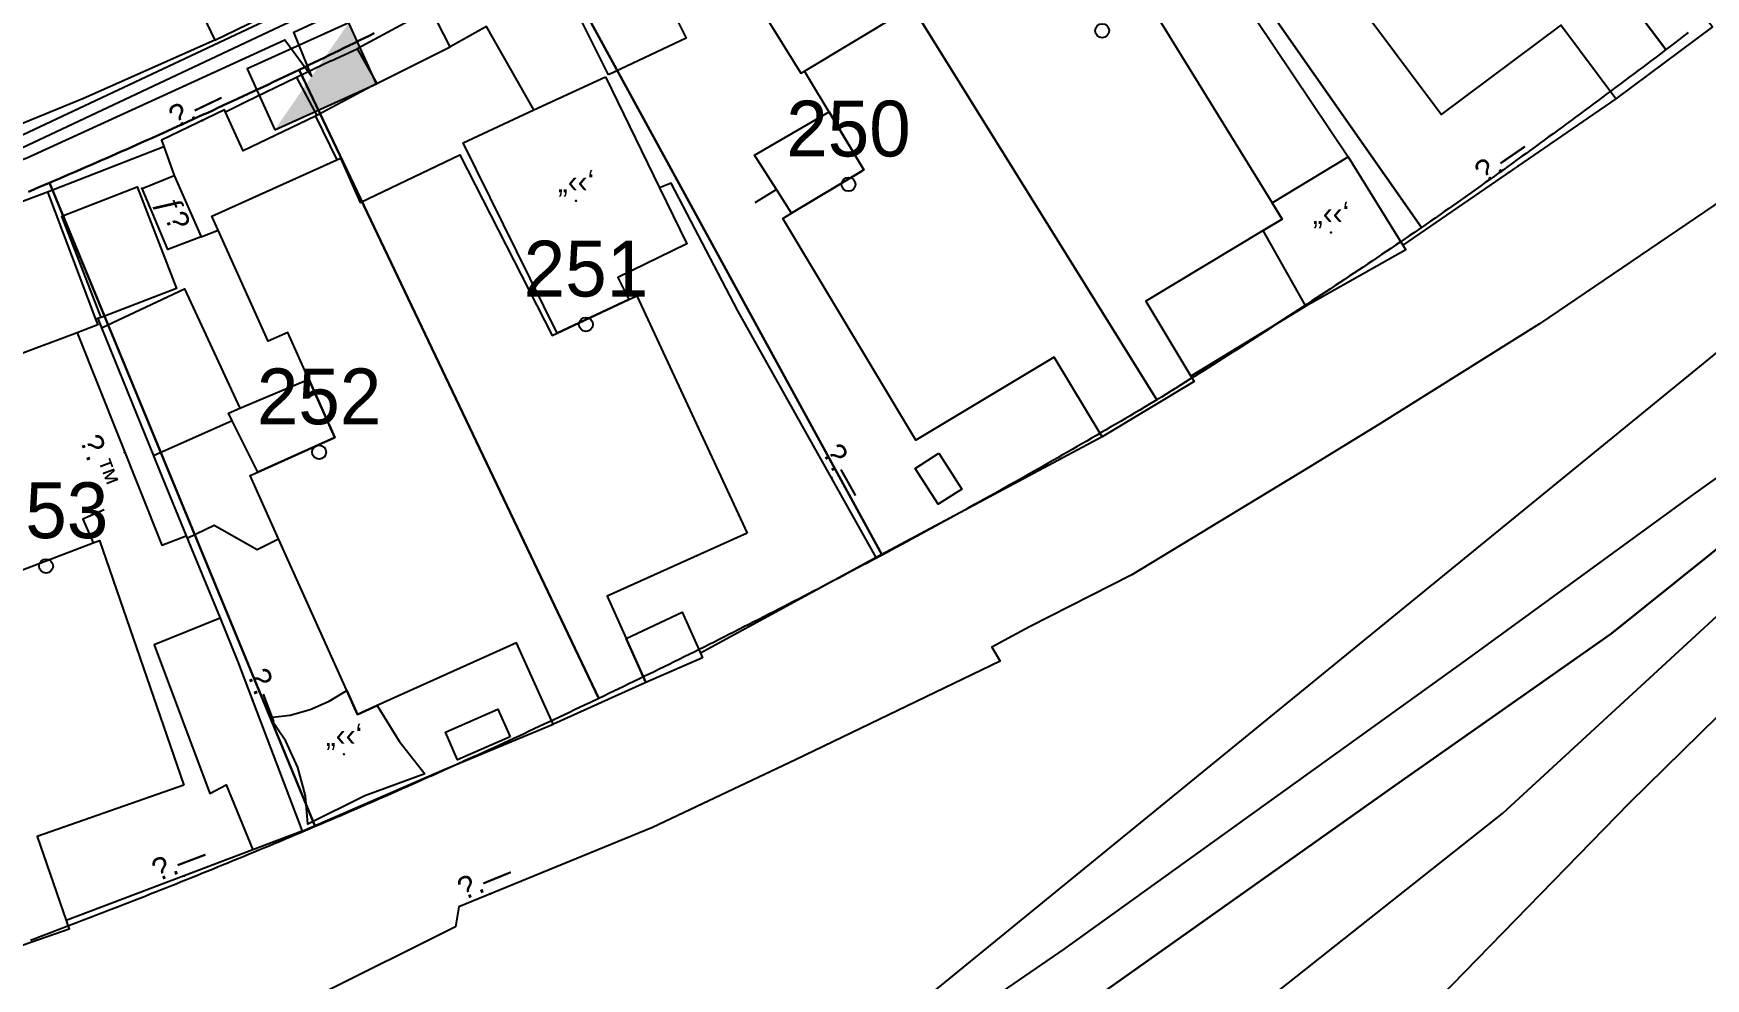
# Model space of a CAD drawing. Header units: metres. Extents: x 218299 to 220222, y 572714 to 574340.
# Drawn here: x 219143.2 to 219203.2, y 573201.1 to 573235 of the extents above; entities that cross this region are included whole.
import ezdxf
from ezdxf.enums import TextEntityAlignment as Align

# ---------------------------------------------------------------- set-up
doc = ezdxf.new("R2010")
doc.units = ezdxf.units.M
doc.header["$MEASUREMENT"] = 0
for name, color, linetype in [('1601', 44, 'LANDBORDER'), ('1602', 44, 'Continuous'), ('1603', 44, 'Continuous'), ('6011', 10, 'Continuous'), ('6091', 102, 'CABLEUNDEXIST03'), ('6151', 102, 'CABLEUNDEXIST03'), ('6261', 7, 'Continuous'), ('A_POINTS', 2, 'Continuous'), ('M2200', 253, 'Continuous'), ('M2207', 253, 'Continuous'), ('M2401', 7, 'Continuous'), ('M2404', 7, 'Continuous'), ('M2405', 253, 'Continuous'), ('M2407', 253, 'Continuous'), ('M2408', 253, 'Continuous'), ('M2412', 253, 'Continuous'), ('M2602', 253, 'Continuous'), ('M2605', 253, 'Continuous'), ('M2805', 253, 'Continuous')]:
    doc.layers.add(name, color=color, linetype=linetype)
doc.styles.add('HEBTXT', font='HEBTXT')
doc.styles.add('MAVAT_HEBTXT', font='HEBTXT')
doc.linetypes.add('CABLEUNDEXIST03', pattern='A,3.5,[222,elecad.shx,S=0.01,R=0,X=0,Y=0],1.5', length=5)
doc.linetypes.add('LANDBORDER', pattern='A,6.25,[208,elecad.shx,S=0.02,R=0,X=-0.6,Y=0],12.5,[208,elecad.shx,S=0.02,R=180,X=0.6,Y=0],6.25', length=25)

# ---------------------------------------------------------------- blocks, each defined once
blk = doc.blocks.new('6261')
blk.add_lwpolyline([(-2, -1.2), (2, -1.2), (2, 1.2), (-2, 1.2)], close=True)
at = {"color": 0}
blk.add_solid([(2, 1.2), (-2, -1.2), (2, -1.2)], dxfattribs=at)
at = {"color": 0, "style": 'HEBTXT'}
blk.add_attdef('PIL_NAME', (2.689, 2.418), '', height=1.7, dxfattribs=at)
at = {"style": 'HEBTXT'}
blk.add_attdef('CAMUT_MONIM', (2.489, 0.218), '', height=1.7, dxfattribs=at)
at = {"color": 0, "style": 'HEBTXT', "flags": 1}
for tag, p in [('TYPE', (2.585, -1.773)), ('MAP_TYPE', (2.689, -3.782))]:
    blk.add_attdef(tag, p, '', height=1.7, dxfattribs=at)
blk = doc.blocks.new('1603')
at = {"layer": 'A_POINTS'}
blk.add_circle((0, 0), 0.25, dxfattribs=at)
at = {"color": 0, "style": 'HEBTXT'}
blk.add_attdef('PARCEL_NUM', text='', height=2, dxfattribs=at).set_placement((0, 1), align=Align.CENTER)
at = {"color": 0, "style": 'HEBTXT', "flags": 1}
blk.add_attdef('LOT_NUM', text='', height=2, dxfattribs=at).set_placement((0, -2.5), align=Align.CENTER)
blk = doc.blocks.new('M2407')
blk.add_circle((0, 0), 0.025)
at = {"style": 'MAVAT_HEBTXT'}
blk.add_attdef('NAME', text='', height=0.8, dxfattribs=at).set_placement((0, 1.59), align=Align.MIDDLE)
blk = doc.blocks.new('M2605')
blk.add_circle((0, 0), 0.025)
at = {"style": 'MAVAT_HEBTXT'}
blk.add_attdef('NAME', text='', height=0.8, dxfattribs=at).set_placement((0, 1.59), align=Align.MIDDLE)
blk = doc.blocks.new('M2207')
blk.add_circle((0, 0), 0.025)
at = {"style": 'MAVAT_HEBTXT'}
blk.add_attdef('NAME', text='', height=0.8, dxfattribs=at).set_placement((0, 1.59), align=Align.MIDDLE)
blk = doc.blocks.new('M2412')
blk.add_circle((0, 0), 0.025)
at = {"style": 'MAVAT_HEBTXT'}
blk.add_attdef('NAME', text='', height=0.8, dxfattribs=at).set_placement((0, 1.59), align=Align.MIDDLE)
blk = doc.blocks.new('111')
at = {"layer": 'M2200'}
for points in [[(219200.412, 573248.633, 583.98), (219205.95, 573241.224, 583.98), (219201.453, 573237.863, 583.98), (219203.413, 573235.24, 580.38), (219203.413, 573235.24, 580.38), (219199.949, 573232.651, 580.38), (219199.949, 573232.651, 580.38), (219197.975, 573235.292, 583.98), (219193.689, 573232.089, 583.98), (219188.699, 573238.766, 583.98), (219188.056, 573238.285, 580.62), (219186.79, 573239.979, 580.62), (219187.598, 573240.584, 580.62), (219186.953, 573241.448, 580.62), (219189.322, 573243.218, 583.5), (219185.837, 573247.881, 580.86), (219189.163, 573250.375, 580.86), (219192.515, 573252.888, 580.86), (219192.95, 573253.215, 580.86), (219196.422, 573248.634, 583.066), (219197.86, 573246.737, 583.98), (219197.869, 573246.732, 583.98), (219200.148, 573248.436, 583.98)], [(219168.807, 573217.087, 582.42), (219163.784, 573214.83, 582.42), (219164.468, 573213.309, 580.654), (219164.494, 573213.251, 580.587), (219165.178, 573211.729, 578.82), (219165.178, 573211.729, 578.82), (219161.863, 573210.239, 578.82), (219161.853, 573210.234, 578.82), (219161.853, 573210.234, 578.82), (219160.542, 573213.151, 582.42), (219155.545, 573210.906, 582.209), (219154.837, 573210.588, 582.18), (219154.837, 573210.588, 582.18), (219154.837, 573210.588, 582.18), (219154.478, 573211.385, 582.202), (219154.452, 573211.445, 582.204), (219152.008, 573216.883, 582.356), (219150.989, 573219.149, 582.42), (219151.261, 573219.272, 582.42), (219154.03, 573220.516, 582.42), (219154.03, 573220.516, 582.42), (219152.336, 573224.285, 580.98), (219151.631, 573223.968, 579.3), (219149.842, 573227.95, 579.3), (219149.615, 573228.454, 579.3), (219154.096, 573230.467, 579.533), (219154.223, 573230.525, 579.54), (219154.937, 573228.935, 579.54), (219158.511, 573230.645, 579.06), (219161.818, 573224.174, 582.42), (219161.818, 573224.174, 582.42), (219161.99, 573224.255, 582.42), (219164.56, 573225.46, 582.42), (219164.856, 573225.599, 582.42)], [(219148.605, 573208.05, 581.34), (219143.354, 573206.208, 581.34), (219144.395, 573203.202, 578.509), (219144.501, 573202.894, 578.22), (219140.708, 573201.581, 578.22), (219140.708, 573201.581, 578.22), (219140.598, 573201.897, 578.555), (219139.613, 573204.745, 581.58), (219134.163, 573202.859, 581.34), (219131.093, 573211.732, 581.34), (219134.291, 573212.838, 581.34), (219132.991, 573216.596, 581.34), (219136.838, 573217.927, 580.764), (219141.01, 573219.371, 580.14), (219141.01, 573219.371, 580.14), (219142.322, 573215.581, 581.34), (219145.365, 573216.737, 581.34), (219145.585, 573216.821, 581.34)]]:
    blk.add_polyline3d(points, close=True, dxfattribs=at)
blk.add_polyline3d([(219183.488, 573235.626, 583.02), (219187.622, 573228.93, 583.02), (219187.985, 573228.343, 583.02), (219187.985, 573228.343, 583.02), (219187.31, 573227.938, 583.02), (219183.099, 573225.408, 583.02), (219184.715, 573222.718, 580.112), (219184.833, 573222.522, 579.9), (219181.527, 573220.535, 579.9), (219181.527, 573220.535, 579.9), (219179.808, 573223.397, 583.02), (219174.854, 573220.42, 583.02), (219170.081, 573228.365, 583.02), (219170.081, 573228.365, 583.02), (219170.391, 573228.552, 583.02), (219172.913, 573230.067, 583.02), (219172.913, 573230.067, 583.02), (219172.991, 573230.114, 583.02), (219172.991, 573230.114, 583.02), (219170.865, 573233.652, 581.34), (219170.865, 573233.652, 581.34), (219174.393, 573235.771, 583.5)], dxfattribs=at)
at = {"layer": 'M2207'}
for points in [[(219170.865, 573233.652, 580.56), (219174.393, 573235.771, 580.56), (219174.178, 573236.129, 580.56), (219174.412, 573236.27, 580.56), (219172.08, 573240.04, 580.32), (219168.201, 573237.663, 580.44), (219170.73, 573233.579, 580.56)], [(219163.83, 573233.522, 578.88), (219161.563, 573238.074, 578.64), (219161.563, 573238.074, 578.64), (219164.349, 573239.381, 578.64), (219164.389, 573239.302, 578.644), (219165.091, 573237.892, 578.718), (219165.998, 573236.071, 578.814), (219166.616, 573234.829, 578.88), (219163.83, 573233.522, 578.88)], [(219163.724, 573233.443, 579.6), (219165.664, 573229.466, 579.6), (219166.644, 573227.456, 579.6), (219164.174, 573226.252, 579.6), (219164.56, 573225.46, 579.6), (219161.99, 573224.255, 579.6), (219158.621, 573231.08, 579.36), (219161.161, 573232.256, 579.479)], [(219172.991, 573230.114, 580.08), (219170.391, 573228.552, 580.08), (219169.852, 573229.405, 580.08), (219169.072, 573230.638, 580.08), (219171.745, 573232.188, 580.08), (219172.991, 573230.114, 580.08)], [(219192.419, 573227.24, 580.2), (219188.838, 573225.224, 580.2), (219188.838, 573225.224, 580.2), (219188.838, 573225.224, 580.2), (219187.31, 573227.938, 580.2), (219187.985, 573228.343, 580.2), (219187.622, 573228.93, 580.2), (219190.347, 573230.571, 580.2), (219190.347, 573230.571, 580.2), (219192.313, 573227.41, 580.2), (219192.419, 573227.24, 580.2)], [(219145.647, 573224.813, 577.56), (219145.647, 573224.813, 577.56), (219145.647, 573224.813, 577.56), (219145.647, 573224.813, 577.56), (219144.24, 573228.454, 577.8), (219146.941, 573229.497, 577.8), (219148.348, 573225.856, 577.56), (219145.647, 573224.813, 577.56), (219145.647, 573224.813, 577.56), (219145.647, 573224.813, 577.56)], [(219143.727, 573229.328, 577.32), (219143.727, 573229.328, 577.32), (219145.449, 573224.76, 577.549), (219145.527, 573224.553, 577.56), (219145.527, 573224.553, 577.56), (219144.907, 573224.32, 577.585), (219144.782, 573224.273, 577.591), (219142.642, 573223.466, 577.68), (219142.258, 573224.487, 577.628), (219141.518, 573226.449, 577.53), (219141.222, 573227.237, 577.49), (219140.889, 573228.12, 577.446), (219140.843, 573228.241, 577.44), (219143.727, 573229.328, 577.32)], [(219154.03, 573220.516, 579.24), (219151.261, 573219.272, 579.24), (219150.345, 573221.111, 579.24), (219150.208, 573221.387, 579.24), (219150.618, 573221.562, 579.24), (219153.088, 573222.612, 579.24), (219154.03, 573220.516, 579.24)], [(219175.678, 573219.955, 579.12), (219176.502, 573218.667, 579.12), (219175.648, 573218.122, 579.12), (219174.825, 573219.41, 579.12), (219175.678, 573219.955, 579.12)], [(219167.2, 573212.619, 578.52), (219165.178, 573211.729, 578.52), (219164.468, 573213.309, 578.52), (219166.476, 573214.251, 578.52), (219167.129, 573212.781, 578.52), (219167.2, 573212.619, 578.52)], [(219157.246, 573208.464, 578.76), (219155.105, 573207.669, 578.647), (219153.056, 573206.654, 578.64), (219152.967, 573207.675, 578.65), (219152.703, 573208.682, 578.633), (219152.271, 573209.628, 578.589), (219151.694, 573210.473, 578.52), (219152.422, 573210.564, 578.439), (219153.14, 573210.761, 578.391), (219153.824, 573211.058, 578.378), (219154.452, 573211.445, 578.4), (219154.837, 573210.588, 578.4), (219155.545, 573210.906, 578.52), (219156.328, 573209.627, 578.533)], [(219160.305, 573209.782, 578.28), (219158.423, 573208.962, 578.28), (219157.989, 573209.957, 578.28), (219159.871, 573210.777, 578.28), (219160.305, 573209.782, 578.28)]]:
    blk.add_polyline3d(points, close=True, dxfattribs=at)
at = {"layer": 'M2401'}
blk.add_polyline3d([(219149.308, 573235.626, 575.7), (219149.726, 573234.756, 575.7), (219145.019, 573232.667, 575.46), (219139.551, 573230.436, 575.1)], dxfattribs=at)
at = {"layer": 'M2404'}
blk.add_polyline3d([(219149.308, 573235.626, 575.7), (219149.726, 573234.756, 575.7), (219145.019, 573232.667, 575.46), (219139.551, 573230.436, 575.1)], dxfattribs=at)
at = {"layer": 'M2405'}
for points in [[(219222.966, 573235.683, 572.112), (219217.254, 573229.464, 571.854), (219209.953, 573222.039, 571.404), (219208.117, 573220.165, 571.314), (219199.79, 573213.487, 570.894), (219192.049, 573208.056, 570.174), (219179.298, 573199.019, 569.604), (219168.093, 573191.816, 569.124), (219155.909, 573184.328, 568.674), (219146.22, 573177.412, 568.374), (219137.28, 573171.022, 568.014)], [(219137.59, 573173.833, 568.239), (219144.302, 573178.485, 568.479), (219144.859, 573178.892, 568.509), (219145.416, 573179.3, 568.539), (219147.287, 573180.595, 568.607), (219153.74, 573185.064, 568.839), (219162.474, 573190.792, 569.139), (219164.644, 573192.084, 569.231), (219168.592, 573194.507, 569.405), (219172.497, 573196.998, 569.588), (219176.359, 573199.554, 569.779), (219180.176, 573202.177, 569.979), (219194.631, 573212.573, 570.879), (219202.647, 573218.409, 571.419), (219203.897, 573219.31, 571.488), (219205.365, 573220.458, 571.569), (219206.782, 573221.668, 571.647), (219208.147, 573222.938, 571.722), (219209.455, 573224.265, 571.794), (219210.706, 573225.647, 571.863), (219211.897, 573227.081, 571.929), (219221.354, 573237.237, 572.319)]]:
    blk.add_polyline3d(points, dxfattribs=at)
at = {"layer": 'M2407'}
for points in [[(219155.525, 573233.201, 576.692), (219158.159, 573234.524, 576.692)], [(219145.657, 573224.448, 576.932), (219148.629, 573225.85, 576.932), (219150.618, 573221.562, 576.932)], [(219144.782, 573224.273, 575.872), (219147.817, 573216.66, 575.872), (219148.696, 573216.99, 575.872)], [(219150.345, 573221.111, 576.932), (219147.52, 573219.863, 576.932)], [(219148.729, 573216.91, 576.892), (219149.702, 573217.369, 576.892), (219151.236, 573216.499, 576.832), (219152.008, 573216.883, 576.832)], [(219149.908, 573214.036, 575.752), (219147.543, 573213.087, 575.872), (219149.543, 573207.754, 575.752), (219150.13, 573208.059, 575.752), (219151.083, 573205.734, 575.752)]]:
    blk.add_polyline3d(points, dxfattribs=at)
at = {"layer": 'M2408'}
for points in [[(219149.726, 573234.756, 575.7), (219152.433, 573236.072, 575.82)], [(219153.89, 573234.019, 575.852), (219154.819, 573234.445, 575.852)], [(219150.819, 573232.538, 575.732), (219150.109, 573232.184, 575.732)], [(219143.727, 573229.328, 575.492), (219147.895, 573230.943, 575.492)]]:
    blk.add_polyline3d(points, dxfattribs=at)
at = {"layer": 'M2412'}
blk.add_polyline3d([(219149.231, 573227.712, 576.872), (219148.036, 573227.257, 576.872), (219147.113, 573229.446, 575.552), (219148.27, 573229.911, 575.552), (219148.27, 573229.911, 575.552), (219149.231, 573227.712, 576.872)], close=True, dxfattribs=at)
at = {"layer": 'M2602'}
for points in [[(219153.89, 573234.019, 576.692), (219153.89, 573234.019, 576.692), (219152.648, 573233.42, 576.692), (219150.819, 573232.538, 576.692), (219150.819, 573232.538, 576.692)], [(219152.648, 573233.42, 576.692), (219153.377, 573232.061, 576.692)], [(219169.852, 573229.405, 579.992), (219169.084, 573228.931, 579.992)], [(219145.749, 573217.918, 578.032), (219144.995, 573217.593, 578.032), (219145.365, 573216.737, 578.032)]]:
    blk.add_polyline3d(points, dxfattribs=at)
at = {"layer": 'M2605'}
for points in [[(219267.298, 573294.744, 577.779), (219260.883, 573286.228, 577.629), (219257.898, 573282.681, 577.539), (219252.72, 573276.903, 577.359), (219250.527, 573274.443, 577.359), (219244.766, 573268.396, 577.389), (219238.704, 573262.234, 577.389), (219232.725, 573256.283, 577.359), (219226.014, 573249.644, 577.134), (219223.797, 573247.573, 577.044), (219221.407, 573245.691, 576.819), (219218.892, 573243.366, 576.849), (219215.752, 573240.045, 576.954), (219212.242, 573236.792, 576.849), (219206.688, 573231.929, 576.564), (219206.975, 573231.542, 576.564), (219203.465, 573228.831, 576.609), (219197.215, 573224.585, 576.564), (219191.447, 573220.983, 576.294), (219188.915, 573219.431, 576.264), (219182.591, 573215.598, 576.144)], [(219182.834, 573247.315, 578.372), (219183.907, 573245.655, 578.372), (219183.907, 573245.655, 578.372), (219183.861, 573245.624, 578.372), (219183.861, 573245.624, 578.372), (219181.418, 573243.998, 578.372), (219184.367, 573239.532, 578.275), (219185.069, 573238.468, 578.252), (219185.069, 573238.468, 578.252), (219190.347, 573230.571, 578.252)], [(219161.161, 573232.256, 576.692), (219159.463, 573235.244, 576.692), (219158.159, 573234.524, 576.692), (219157.465, 573235.872, 576.692), (219157.465, 573235.872, 576.692), (219154.819, 573234.445, 576.692), (219154.819, 573234.445, 576.692), (219155.525, 573233.201, 576.692), (219153.377, 573232.061, 576.692), (219153.329, 573232.035, 576.692), (219154.096, 573230.467, 576.692)], [(219199.949, 573232.651, 578.312), (219192.313, 573227.41, 578.312)], [(219153.329, 573232.035, 576.692), (219150.739, 573230.792, 576.692), (219150.109, 573232.184, 576.692), (219150.073, 573232.263, 576.692), (219147.81, 573231.179, 576.692), (219147.81, 573231.179, 576.692), (219147.895, 573230.943, 576.692), (219148.27, 573229.911, 576.692), (219149.231, 573227.712, 576.932)], [(219181.527, 573220.535, 577.832), (219173.435, 573216.209, 577.592), (219173.435, 573216.209, 577.592), (219168.47, 573225.057, 577.592), (219166.081, 573229.628, 577.592), (219165.664, 573229.466, 577.592)], [(219149.231, 573227.712, 576.932), (219149.842, 573227.95, 576.932)], [(219188.838, 573225.224, 577.832), (219184.715, 573222.718, 577.832)], [(219145.647, 573224.813, 576.932), (219145.522, 573224.779, 576.932), (219145.449, 573224.76, 576.932)], [(219145.522, 573224.779, 576.932), (219145.657, 573224.448, 576.932), (219147.52, 573219.863, 576.932), (219147.823, 573219.117, 576.932), (219148.696, 573216.99, 576.894), (219148.729, 573216.91, 576.892), (219148.885, 573216.529, 576.885), (219149.908, 573214.036, 576.84), (219150.548, 573212.476, 576.812), (219152.857, 573206.406, 576.692), (219152.857, 573206.406, 576.692), (219157.942, 573208.615, 576.932), (219161.853, 573210.234, 576.932)], [(219173.435, 573216.209, 576.812), (219167.129, 573212.781, 576.812)], [(219182.591, 573215.598, 576.144), (219178.933, 573213.733, 575.904), (219177.576, 573213.005, 575.664), (219177.872, 573212.498, 575.664), (219170.538, 573208.958, 575.184), (219165.407, 573206.532, 575.184), (219158.468, 573203.695, 574.944), (219158.352, 573202.979, 574.704), (219153.489, 573200.547, 574.224), (219148.646, 573197.538, 573.984), (219144.087, 573194.287, 573.744), (219140.764, 573191.71, 573.264), (219137.493, 573188.836, 573.264), (219135.301, 573186.962, 573.264)], [(219152.857, 573206.406, 575.732), (219151.083, 573205.734, 575.732), (219144.395, 573203.202, 575.732)]]:
    blk.add_polyline3d(points, dxfattribs=at)
at = {"layer": 'M2805'}
for points in [[(219137.28, 573171.022, 568.014), (219146.22, 573177.412, 568.374), (219155.909, 573184.328, 568.674), (219168.093, 573191.816, 569.124), (219179.298, 573199.019, 569.604), (219192.049, 573208.056, 570.174), (219199.79, 573213.487, 570.894), (219208.117, 573220.165, 571.314)], [(219205.502, 573212.395, 570.564), (219200.428, 573207.409, 570.084), (219194.067, 573200.888, 569.304), (219192.215, 573199.086, 569.159), (219188.395, 573195.606, 568.944), (219187.211, 573194.629, 568.794), (219186.001, 573193.731, 568.824), (219181.782, 573190.067, 568.404), (219179.39, 573187.989, 568.164), (219177.533, 573186.379, 568.074), (219176.541, 573185.704, 568.031), (219174.368, 573184.656, 567.954), (219171.289, 573183.164, 567.894), (219166.838, 573181.473, 567.804), (219162.257, 573179.509, 567.804), (219158.965, 573178.057, 567.894), (219155.62, 573176.535, 567.894), (219154.361, 573176.079, 567.875), (219152.655, 573175.537, 567.846), (219151.842, 573175.175, 567.834), (219148.331, 573173.246, 567.804), (219145.142, 573171.526, 567.744), (219141.602, 573169.739, 567.744)]]:
    blk.add_polyline3d(points, dxfattribs=at)
at = {"layer": 'M2207'}
ref = blk.add_blockref('M2207', (219162.671, 573229.002), dxfattribs=dict(at, xscale=0.5, yscale=0.5, zscale=0.5))
ref.add_attrib('NAME', '„‹‹‘', dxfattribs={"layer": '0', "height": 0.8, "style": 'MAVAT_HEBTXT'}).set_placement((219162.671, 573229.627), align=Align.MIDDLE)
ref = blk.add_blockref('M2207', (219189.737, 573227.867), dxfattribs=dict(at, xscale=0.5, yscale=0.5, zscale=0.5))
ref.add_attrib('NAME', '„‹‹‘', dxfattribs={"layer": '0', "height": 0.8, "style": 'MAVAT_HEBTXT'}).set_placement((219189.737, 573228.492), align=Align.MIDDLE)
ref = blk.add_blockref('M2207', (219154.352, 573209.158), dxfattribs=dict(at, xscale=0.5, yscale=0.5, zscale=0.5))
ref.add_attrib('NAME', '„‹‹‘', dxfattribs={"layer": '0', "height": 0.8, "style": 'MAVAT_HEBTXT'}).set_placement((219154.352, 573209.783), align=Align.MIDDLE)
at = {"layer": 'M2407'}
ref = blk.add_blockref('M2407', (219146.495, 573219.976), dxfattribs=dict(at, xscale=0.5, yscale=0.5, zscale=0.5))
ref.add_attrib('NAME', '\x8e.™', dxfattribs={"layer": '0', "height": 0.8, "rotation": 290.50756, "style": 'MAVAT_HEBTXT'}).set_placement((219145.593, 573219.657), align=Align.MIDDLE)
at = {"layer": 'M2412'}
ref = blk.add_blockref('M2412', (219147.115, 573229.442), dxfattribs=dict(at, xscale=0.5, yscale=0.5, zscale=0.5))
ref.add_attrib('NAME', 'ƒ\x8e', dxfattribs={"layer": '0', "height": 0.8, "rotation": 292.86105, "style": 'MAVAT_HEBTXT'}).set_placement((219148.175, 573228.523), align=Align.MIDDLE)
at = {"layer": 'M2605'}
ref = blk.add_blockref('M2605', (219149.269, 573231.878), dxfattribs=dict(at, xscale=0.5, yscale=0.5, zscale=0.5))
ref.add_attrib('NAME', '\x9a.—', dxfattribs={"layer": '0', "height": 0.8, "rotation": 25.5939, "style": 'MAVAT_HEBTXT'}).set_placement((219149.032, 573232.374), align=Align.MIDDLE)
ref = blk.add_blockref('M2605', (219196.131, 573230.03), dxfattribs=dict(at, xscale=0.5, yscale=0.5, zscale=0.5))
ref.add_attrib('NAME', '\x9a.—', dxfattribs={"layer": '0', "height": 0.8, "rotation": 34.46714, "style": 'MAVAT_HEBTXT'}).set_placement((219195.82, 573230.484), align=Align.MIDDLE)
ref = blk.add_blockref('M2605', (219171.827, 573219.074), dxfattribs=dict(at, xscale=0.5, yscale=0.5, zscale=0.5))
ref.add_attrib('NAME', '\x9a.—', dxfattribs={"layer": '0', "height": 0.8, "rotation": 299.29802, "style": 'MAVAT_HEBTXT'}).set_placement((219172.307, 573219.344), align=Align.MIDDLE)
ref = blk.add_blockref('M2605', (219151.079, 573211.081), dxfattribs=dict(at, xscale=0.5, yscale=0.5, zscale=0.5))
ref.add_attrib('NAME', '\x9a.—', dxfattribs={"layer": '0', "height": 0.8, "rotation": 290.831, "style": 'MAVAT_HEBTXT'}).set_placement((219151.593, 573211.276), align=Align.MIDDLE)
ref = blk.add_blockref('M2605', (219148.626, 573204.804), dxfattribs=dict(at, xscale=0.5, yscale=0.5, zscale=0.5))
ref.add_attrib('NAME', '\x9a.—', dxfattribs={"layer": '0', "height": 0.8, "rotation": 20.73816, "style": 'MAVAT_HEBTXT'}).set_placement((219148.431, 573205.318), align=Align.MIDDLE)
ref = blk.add_blockref('M2605', (219159.592, 573204.155), dxfattribs=dict(at, xscale=0.5, yscale=0.5, zscale=0.5))
ref.add_attrib('NAME', '\x9a.—', dxfattribs={"layer": '0', "height": 0.8, "rotation": 22.23311, "style": 'MAVAT_HEBTXT'}).set_placement((219159.384, 573204.664), align=Align.MIDDLE)

msp = doc.modelspace()

# ---------------------------------------------------------------- linework, layer by layer
at = {"layer": '1601'}
for points in [[(219201.5454, 573018.5318), (219188.4246, 573055.9083), (219182.5767, 573071.8763), (219175.4154, 573092.1579), (219167.0565, 573115.9492), (219163.763, 573125.1858), (219156.5164, 573145.485), (219153.9078, 573152.8939), (219147.0646, 573172.455), (219163.953, 573183.1101), (219179.9373, 573194.4222), (219195.8832, 573207.0354), (219210.5001, 573220.488), (219223.9626, 573235.1256), (219237.2496, 573250.1426), (219250.2842, 573265.2409), (219313.9107, 573339.3881), (219335.3207, 573364.6074), (219342.5952, 573356.7612), (219349.6215, 573348.5604), (219354.3405, 573343.1565), (219361.6262, 573334.5674), (219368.2558, 573326.684), (219466.566, 573212.0818)], [(219202.5383, 573235.0305), (219202.3796, 573234.9088), (219202.2209, 573234.7871), (219202.062, 573234.6656), (219201.9031, 573234.5443), (219201.744, 573234.423), (219201.5481, 573234.2739), (219201.3888, 573234.153), (219201.2295, 573234.0321), (219201.07, 573233.9114), (219200.9105, 573233.7908), (219200.7508, 573233.6704), (219200.5911, 573233.55), (219200.4312, 573233.4298), (219200.2713, 573233.3098), (219200.1112, 573233.1898), (219199.9511, 573233.07), (219199.7909, 573232.9503), (219199.6305, 573232.8307), (219199.4701, 573232.7113), (219199.3096, 573232.592), (219199.149, 573232.4728), (219198.9883, 573232.3538), (219198.8275, 573232.2349), (219198.6666, 573232.1161), (219198.5056, 573231.9974), (219198.3445, 573231.8789), (219198.1833, 573231.7605), (219198.022, 573231.6422), (219197.8606, 573231.524), (219197.6992, 573231.406), (219197.5376, 573231.2881), (219197.376, 573231.1704), (219197.2142, 573231.0527), (219197.0524, 573230.9352), (219196.8904, 573230.8179), (219196.7284, 573230.7006), (219196.5663, 573230.5835), (219196.4041, 573230.4665), (219196.2417, 573230.3497), (219196.0793, 573230.233), (219195.9168, 573230.1164), (219195.7542, 573229.9999), (219195.5916, 573229.8836), (219195.4288, 573229.7674), (219195.2659, 573229.6513), (219195.1029, 573229.5353), (219194.9399, 573229.4195), (219194.7767, 573229.3039), (219194.6135, 573229.1883), (219194.4502, 573229.0729), (219194.2867, 573228.9576), (219194.1232, 573228.8424), (219193.9596, 573228.7274), (219193.7959, 573228.6125), (219193.6321, 573228.4978), (219193.4682, 573228.3831), (219193.3042, 573228.2686), (219193.1402, 573228.1542), (219192.976, 573228.04), (219192.7095, 573227.8579), (219192.5442, 573227.7453), (219192.3789, 573227.6328), (219192.2134, 573227.5204), (219192.0479, 573227.4082), (219191.8823, 573227.2961), (219191.7165, 573227.1841), (219191.5507, 573227.0722), (219191.3848, 573226.9605), (219191.2189, 573226.8489), (219191.0528, 573226.7375), (219190.8866, 573226.6262), (219190.7204, 573226.515), (219190.554, 573226.404), (219190.3876, 573226.293), (219190.2211, 573226.1823), (219190.0545, 573226.0716), (219189.8878, 573225.9611), (219189.721, 573225.8507), (219189.5542, 573225.7405), (219189.3872, 573225.6304), (219189.2202, 573225.5204), (219189.053, 573225.4105), (219188.8858, 573225.3008), (219188.7185, 573225.1912), (219188.5511, 573225.0818), (219188.3836, 573224.9725), (219188.216, 573224.8633), (219188.0484, 573224.7542), (219187.8806, 573224.6453), (219187.7128, 573224.5366), (219187.5449, 573224.4279), (219187.3769, 573224.3194), (219187.2088, 573224.211), (219187.0406, 573224.1028), (219186.8723, 573223.9947), (219186.704, 573223.8867), (219186.5355, 573223.7789), (219186.367, 573223.6712), (219186.1984, 573223.5636), (219186.0297, 573223.4562), (219185.8609, 573223.3489), (219185.6921, 573223.2418), (219185.5231, 573223.1347), (219185.3541, 573223.0278), (219185.1849, 573222.9211), (219185.0157, 573222.8145), (219184.8464, 573222.708), (219184.677, 573222.6016), (219184.5076, 573222.4954), (219184.338, 573222.3893), (219184.1684, 573222.2834), (219183.9987, 573222.1776), (219183.8289, 573222.0719), (219183.659, 573221.9664), (219183.489, 573221.861), (219183.2255, 573221.7045), (219183.0534, 573221.6025), (219182.8813, 573221.5007), (219182.709, 573221.399), (219182.5367, 573221.2975), (219182.3643, 573221.1961), (219182.1919, 573221.0948), (219182.0193, 573220.9937), (219181.8467, 573220.8927), (219181.674, 573220.7918), (219181.5012, 573220.6911), (219181.3283, 573220.5905), (219181.1554, 573220.4901), (219180.9824, 573220.3898), (219180.8092, 573220.2896), (219180.636, 573220.1896), (219180.4628, 573220.0897), (219180.2894, 573219.99), (219180.116, 573219.8904), (219179.9425, 573219.7909), (219179.7689, 573219.6916), (219179.5952, 573219.5924), (219179.4215, 573219.4933), (219179.2476, 573219.3944), (219179.0737, 573219.2957), (219178.8998, 573219.197), (219178.7257, 573219.0985), (219178.5515, 573219.0002), (219178.3773, 573218.9019), (219178.203, 573218.8039), (219178.0286, 573218.7059), (219177.8542, 573218.6081), (219177.6796, 573218.5105), (219177.505, 573218.413), (219177.3303, 573218.3156), (219177.1556, 573218.2183), (219176.9807, 573218.1212), (219176.8058, 573218.0243), (219176.6308, 573217.9275), (219176.4557, 573217.8308), (219176.2806, 573217.7342), (219176.1053, 573217.6378), (219175.93, 573217.5416), (219175.7546, 573217.4455), (219175.5792, 573217.3495), (219175.4036, 573217.2536), (219175.228, 573217.1579), (219175.0523, 573217.0624), (219174.8765, 573216.967), (219174.7007, 573216.8717), (219174.5248, 573216.7766), (219174.3488, 573216.6816), (219174.1727, 573216.5867), (219173.9965, 573216.492), (219173.8203, 573216.3974), (219173.644, 573216.303), (219173.3033, 573216.121), (219173.1268, 573216.027), (219172.9502, 573215.9331), (219172.7735, 573215.8394), (219172.5967, 573215.7458), (219172.4199, 573215.6523), (219172.243, 573215.559), (219172.0661, 573215.4658), (219171.889, 573215.3728), (219171.7119, 573215.2799), (219171.5347, 573215.1871), (219171.3574, 573215.0945), (219171.1801, 573215.0021), (219171.0027, 573214.9097), (219170.8252, 573214.8175), (219170.6476, 573214.7255), (219170.47, 573214.6336), (219170.2923, 573214.5418), (219170.1145, 573214.4502), (219169.9366, 573214.3588), (219169.7587, 573214.2674), (219169.5807, 573214.1762), (219169.4026, 573214.0852), (219169.2245, 573213.9943), (219169.0463, 573213.9035), (219168.868, 573213.8129), (219168.6896, 573213.7224), (219168.5112, 573213.6321), (219168.3327, 573213.5419), (219168.1541, 573213.4519), (219167.9754, 573213.362), (219167.7967, 573213.2722), (219167.6179, 573213.1826), (219167.439, 573213.0931), (219167.2601, 573213.0038), (219167.0811, 573212.9146), (219166.902, 573212.8256), (219166.7228, 573212.7367), (219166.5436, 573212.6479), (219166.3643, 573212.5593), (219166.1849, 573212.4708), (219166.0055, 573212.3825), (219165.826, 573212.2943), (219165.6464, 573212.2063), (219165.4668, 573212.1184), (219165.287, 573212.0306), (219165.1073, 573211.943), (219164.9274, 573211.8555), (219164.7475, 573211.7682), (219164.5675, 573211.681), (219164.3874, 573211.594), (219164.2073, 573211.5071), (219164.027, 573211.4204), (219163.8468, 573211.3338), (219163.6664, 573211.2473), (219163.486, 573211.161), (219163.161, 573211.0056), (219162.9804, 573210.9195), (219162.7998, 573210.8335), (219162.6192, 573210.7477), (219162.4384, 573210.6621), (219162.2576, 573210.5766), (219162.0768, 573210.4912), (219161.8958, 573210.406), (219161.7148, 573210.3209), (219161.5338, 573210.236), (219161.3526, 573210.1512), (219161.1714, 573210.0666), (219160.9901, 573209.9821), (219160.8088, 573209.8977), (219160.6274, 573209.8135), (219160.4459, 573209.7295), (219160.2644, 573209.6456), (219160.0827, 573209.5618), (219159.9011, 573209.4782), (219159.7193, 573209.3947), (219159.5375, 573209.3114), (219159.3556, 573209.2282), (219159.1737, 573209.1451), (219158.9917, 573209.0622), (219158.8096, 573208.9795), (219158.6274, 573208.8969), (219158.4452, 573208.8144), (219158.263, 573208.7321), (219158.0806, 573208.6499), (219157.8982, 573208.5679), (219157.7157, 573208.4861), (219157.5332, 573208.4043), (219157.3506, 573208.3227), (219157.1679, 573208.2413), (219156.9852, 573208.16), (219156.8024, 573208.0789), (219156.6195, 573207.9979), (219156.4366, 573207.917), (219156.2536, 573207.8363), (219156.0705, 573207.7558), (219155.8874, 573207.6754), (219155.7042, 573207.5951), (219155.521, 573207.515), (219155.3377, 573207.435), (219155.1543, 573207.3552), (219154.9708, 573207.2755), (219154.7873, 573207.196), (219154.6038, 573207.1166), (219154.4201, 573207.0373), (219154.2364, 573206.9582), (219154.0527, 573206.8793), (219153.8688, 573206.8005), (219153.685, 573206.7219), (219153.501, 573206.6434), (219153.317, 573206.565), (219152.9575, 573206.4124), (219152.7733, 573206.3344), (219152.589, 573206.2567), (219152.4047, 573206.179), (219152.2204, 573206.1015), (219152.0359, 573206.0242), (219151.8514, 573205.947), (219151.6668, 573205.8699), (219151.4822, 573205.793), (219151.2975, 573205.7163), (219151.1128, 573205.6397), (219150.928, 573205.5632), (219150.7431, 573205.4869), (219150.5582, 573205.4107), (219150.3732, 573205.3347), (219150.1881, 573205.2589), (219150.003, 573205.1831), (219149.8179, 573205.1076), (219149.6326, 573205.0321), (219149.4473, 573204.9569), (219149.262, 573204.8817), (219149.0766, 573204.8068), (219148.8911, 573204.7319), (219148.7056, 573204.6573), (219148.52, 573204.5827), (219148.3343, 573204.5083), (219148.1486, 573204.4341), (219147.9628, 573204.36), (219147.777, 573204.2861), (219147.5911, 573204.2123), (219147.4052, 573204.1386), (219147.2191, 573204.0652), (219147.0331, 573203.9918), (219146.847, 573203.9186), (219146.6608, 573203.8456), (219146.4745, 573203.7727), (219146.2882, 573203.6999), (219146.1019, 573203.6273), (219145.9155, 573203.5549), (219145.729, 573203.4826), (219145.5424, 573203.4104), (219145.3559, 573203.3384), (219145.1692, 573203.2666), (219144.9825, 573203.1949), (219144.7957, 573203.1233), (219144.6089, 573203.0519), (219144.422, 573202.9807), (219144.2351, 573202.9095), (219144.0481, 573202.8386), (219143.8611, 573202.7678), (219143.674, 573202.6971), (219143.4868, 573202.6266), (219143.2996, 573202.5563), (219143.1123, 573202.4861)]]:
    msp.add_lwpolyline(points, dxfattribs=at)
at = {"layer": '1602'}
for points in [[(219368.2558, 573326.684), (219271.052, 573213.4851), (219257.9305, 573198.4468), (219244.2155, 573184.0642), (219229.467, 573170.0861), (219214.0298, 573157.6247), (219197.8358, 573145.7683), (219181.0006, 573134.9402), (219163.763, 573125.1858), (219156.5164, 573145.485), (219153.9078, 573152.8939), (219147.0646, 573172.455), (219163.953, 573183.1101), (219179.9373, 573194.4222), (219195.8832, 573207.0354), (219210.5001, 573220.488), (219223.9626, 573235.1256)], [(219186.73, 573254.329), (219201.744, 573234.423), (219201.5481, 573234.2739), (219201.3888, 573234.153), (219201.2295, 573234.0321), (219201.07, 573233.9114), (219200.9105, 573233.7908), (219200.7508, 573233.6704), (219200.5911, 573233.55), (219200.4312, 573233.4298), (219200.2713, 573233.3098), (219200.1112, 573233.1898), (219199.9511, 573233.07), (219199.7909, 573232.9503), (219199.6305, 573232.8307), (219199.4701, 573232.7113), (219199.3096, 573232.592), (219199.149, 573232.4728), (219198.9883, 573232.3538), (219198.8275, 573232.2349), (219198.6666, 573232.1161), (219198.5056, 573231.9974), (219198.3445, 573231.8789), (219198.1833, 573231.7605), (219198.022, 573231.6422), (219197.8606, 573231.524), (219197.6992, 573231.406), (219197.5376, 573231.2881), (219197.376, 573231.1704), (219197.2142, 573231.0527), (219197.0524, 573230.9352), (219196.8904, 573230.8179), (219196.7284, 573230.7006), (219196.5663, 573230.5835), (219196.4041, 573230.4665), (219196.2417, 573230.3497), (219196.0793, 573230.233), (219195.9168, 573230.1164), (219195.7542, 573229.9999), (219195.5916, 573229.8836), (219195.4288, 573229.7674), (219195.2659, 573229.6513), (219195.1029, 573229.5353), (219194.9399, 573229.4195), (219194.7767, 573229.3039), (219194.6135, 573229.1883), (219194.4502, 573229.0729), (219194.2867, 573228.9576), (219194.1232, 573228.8424), (219193.9596, 573228.7274), (219193.7959, 573228.6125), (219193.6321, 573228.4978), (219193.4682, 573228.3831), (219193.3042, 573228.2686), (219193.1402, 573228.1542), (219192.976, 573228.04), (219178.685, 573248.454)], [(219202.5383, 573235.0305), (219202.3796, 573234.9088), (219202.2209, 573234.7871), (219202.062, 573234.6656), (219201.9031, 573234.5443), (219201.744, 573234.423), (219186.73, 573254.329)], [(219178.685, 573248.454), (219192.976, 573228.04), (219192.7095, 573227.8579), (219192.5442, 573227.7453), (219192.3789, 573227.6328), (219192.2134, 573227.5204), (219192.0479, 573227.4082), (219191.8823, 573227.2961), (219191.7165, 573227.1841), (219191.5507, 573227.0722), (219191.3848, 573226.9605), (219191.2189, 573226.8489), (219191.0528, 573226.7375), (219190.8866, 573226.6262), (219190.7204, 573226.515), (219190.554, 573226.404), (219190.3876, 573226.293), (219190.2211, 573226.1823), (219190.0545, 573226.0716), (219189.8878, 573225.9611), (219189.721, 573225.8507), (219189.5542, 573225.7405), (219189.3872, 573225.6304), (219189.2202, 573225.5204), (219189.053, 573225.4105), (219188.8858, 573225.3008), (219188.7185, 573225.1912), (219188.5511, 573225.0818), (219188.3836, 573224.9725), (219188.216, 573224.8633), (219188.0484, 573224.7542), (219187.8806, 573224.6453), (219187.7128, 573224.5366), (219187.5449, 573224.4279), (219187.3769, 573224.3194), (219187.2088, 573224.211), (219187.0406, 573224.1028), (219186.8723, 573223.9947), (219186.704, 573223.8867), (219186.5355, 573223.7789), (219186.367, 573223.6712), (219186.1984, 573223.5636), (219186.0297, 573223.4562), (219185.8609, 573223.3489), (219185.6921, 573223.2418), (219185.5231, 573223.1347), (219185.3541, 573223.0278), (219185.1849, 573222.9211), (219185.0157, 573222.8145), (219184.8464, 573222.708), (219184.677, 573222.6016), (219184.5076, 573222.4954), (219184.338, 573222.3893), (219184.1684, 573222.2834), (219183.9987, 573222.1776), (219183.8289, 573222.0719), (219183.659, 573221.9664), (219183.489, 573221.861), (219170.316, 573243.069)], [(219170.316, 573243.069), (219183.489, 573221.861), (219183.2255, 573221.7045), (219183.0534, 573221.6025), (219182.8813, 573221.5007), (219182.709, 573221.399), (219182.5367, 573221.2975), (219182.3643, 573221.1961), (219182.1919, 573221.0948), (219182.0193, 573220.9937), (219181.8467, 573220.8927), (219181.674, 573220.7918), (219181.5012, 573220.6911), (219181.3283, 573220.5905), (219181.1554, 573220.4901), (219180.9824, 573220.3898), (219180.8092, 573220.2896), (219180.636, 573220.1896), (219180.4628, 573220.0897), (219180.2894, 573219.99), (219180.116, 573219.8904), (219179.9425, 573219.7909), (219179.7689, 573219.6916), (219179.5952, 573219.5924), (219179.4215, 573219.4933), (219179.2476, 573219.3944), (219179.0737, 573219.2957), (219178.8998, 573219.197), (219178.7257, 573219.0985), (219178.5515, 573219.0002), (219178.3773, 573218.9019), (219178.203, 573218.8039), (219178.0286, 573218.7059), (219177.8542, 573218.6081), (219177.6796, 573218.5105), (219177.505, 573218.413), (219177.3303, 573218.3156), (219177.1556, 573218.2183), (219176.9807, 573218.1212), (219176.8058, 573218.0243), (219176.6308, 573217.9275), (219176.4557, 573217.8308), (219176.2806, 573217.7342), (219176.1053, 573217.6378), (219175.93, 573217.5416), (219175.7546, 573217.4455), (219175.5792, 573217.3495), (219175.4036, 573217.2536), (219175.228, 573217.1579), (219175.0523, 573217.0624), (219174.8765, 573216.967), (219174.7007, 573216.8717), (219174.5248, 573216.7766), (219174.3488, 573216.6816), (219174.1727, 573216.5867), (219173.9965, 573216.492), (219173.8203, 573216.3974), (219173.644, 573216.303), (219161.676, 573238.213)], [(219161.676, 573238.213), (219173.644, 573216.303), (219173.3033, 573216.121), (219173.1268, 573216.027), (219172.9502, 573215.9331), (219172.7735, 573215.8394), (219172.5967, 573215.7458), (219172.4199, 573215.6523), (219172.243, 573215.559), (219172.0661, 573215.4658), (219171.889, 573215.3728), (219171.7119, 573215.2799), (219171.5347, 573215.1871), (219171.3574, 573215.0945), (219171.1801, 573215.0021), (219171.0027, 573214.9097), (219170.8252, 573214.8175), (219170.6476, 573214.7255), (219170.47, 573214.6336), (219170.2923, 573214.5418), (219170.1145, 573214.4502), (219169.9366, 573214.3588), (219169.7587, 573214.2674), (219169.5807, 573214.1762), (219169.4026, 573214.0852), (219169.2245, 573213.9943), (219169.0463, 573213.9035), (219168.868, 573213.8129), (219168.6896, 573213.7224), (219168.5112, 573213.6321), (219168.3327, 573213.5419), (219168.1541, 573213.4519), (219167.9754, 573213.362), (219167.7967, 573213.2722), (219167.6179, 573213.1826), (219167.439, 573213.0931), (219167.2601, 573213.0038), (219167.0811, 573212.9146), (219166.902, 573212.8256), (219166.7228, 573212.7367), (219166.5436, 573212.6479), (219166.3643, 573212.5593), (219166.1849, 573212.4708), (219166.0055, 573212.3825), (219165.826, 573212.2943), (219165.6464, 573212.2063), (219165.4668, 573212.1184), (219165.287, 573212.0306), (219165.1073, 573211.943), (219164.9274, 573211.8555), (219164.7475, 573211.7682), (219164.5675, 573211.681), (219164.3874, 573211.594), (219164.2073, 573211.5071), (219164.027, 573211.4204), (219163.8468, 573211.3338), (219163.6664, 573211.2473), (219163.486, 573211.161), (219152.74, 573233.697), (219152.9204, 573233.7833), (219153.1008, 573233.8698), (219153.281, 573233.9564), (219153.4612, 573234.0431), (219153.6414, 573234.1301), (219153.8214, 573234.2172), (219154.0014, 573234.3044), (219154.1812, 573234.3918), (219154.361, 573234.4794), (219154.5408, 573234.5672), (219154.7204, 573234.6551), (219154.9, 573234.7431), (219155.0795, 573234.8313), (219155.2589, 573234.9197), (219155.4382, 573235.0082)], [(219155.4382, 573235.0082), (219155.2589, 573234.9197), (219155.0795, 573234.8313), (219154.9, 573234.7431), (219154.7204, 573234.6551), (219154.5408, 573234.5672), (219154.361, 573234.4794), (219154.1812, 573234.3918), (219154.0014, 573234.3044), (219153.8214, 573234.2172), (219153.6414, 573234.1301), (219153.4612, 573234.0431), (219153.281, 573233.9564), (219153.1008, 573233.8698), (219152.9204, 573233.7833), (219152.74, 573233.697), (219152.5453, 573233.6038), (219152.3648, 573233.5176), (219152.1843, 573233.4315), (219152.0037, 573233.3456), (219151.823, 573233.2599), (219151.6422, 573233.1743), (219151.4614, 573233.0889), (219151.2804, 573233.0037), (219151.0994, 573232.9186), (219150.9184, 573232.8337), (219150.7372, 573232.7489), (219150.556, 573232.6643), (219150.3747, 573232.5799), (219150.1933, 573232.4956), (219150.0118, 573232.4115), (219149.8303, 573232.3276), (219149.6487, 573232.2438), (219149.467, 573232.1601), (219149.2853, 573232.0767), (219149.1035, 573231.9934), (219148.9216, 573231.9102), (219148.7396, 573231.8272), (219148.5576, 573231.7444), (219148.3754, 573231.6617), (219148.1933, 573231.5792), (219148.011, 573231.4969), (219147.8286, 573231.4147), (219147.6462, 573231.3327), (219147.4638, 573231.2509), (219147.2812, 573231.1692), (219147.0986, 573231.0876), (219146.9159, 573231.0063), (219146.7331, 573230.9251), (219146.5502, 573230.844), (219146.3673, 573230.7632), (219146.1843, 573230.6825), (219146.0013, 573230.6019), (219145.8181, 573230.5215), (219145.6349, 573230.4413), (219145.4517, 573230.3612), (219145.2683, 573230.2813), (219145.0849, 573230.2016), (219144.9014, 573230.122), (219144.7179, 573230.0426), (219144.5342, 573229.9634), (219144.3505, 573229.8843), (219144.1668, 573229.8054), (219143.9829, 573229.7266), (219143.799, 573229.648), (219143.5979, 573229.5623), (219143.4139, 573229.484), (219143.2298, 573229.4059), (219143.0456, 573229.328)], [(219143.0456, 573229.328), (219143.2298, 573229.4059), (219143.4139, 573229.484), (219143.5979, 573229.5623), (219143.799, 573229.648), (219153.317, 573206.565), (219152.9575, 573206.4124), (219152.7733, 573206.3344), (219152.589, 573206.2567), (219152.4047, 573206.179), (219152.2204, 573206.1015), (219152.0359, 573206.0242), (219151.8514, 573205.947), (219151.6668, 573205.8699), (219151.4822, 573205.793), (219151.2975, 573205.7163), (219151.1128, 573205.6397), (219150.928, 573205.5632), (219150.7431, 573205.4869), (219150.5582, 573205.4107), (219150.3732, 573205.3347), (219150.1881, 573205.2589), (219150.003, 573205.1831), (219149.8179, 573205.1076), (219149.6326, 573205.0321), (219149.4473, 573204.9569), (219149.262, 573204.8817), (219149.0766, 573204.8068), (219148.8911, 573204.7319), (219148.7056, 573204.6573), (219148.52, 573204.5827), (219148.3343, 573204.5083), (219148.1486, 573204.4341), (219147.9628, 573204.36), (219147.777, 573204.2861), (219147.5911, 573204.2123), (219147.4052, 573204.1386), (219147.2191, 573204.0652), (219147.0331, 573203.9918), (219146.847, 573203.9186), (219146.6608, 573203.8456), (219146.4745, 573203.7727), (219146.2882, 573203.6999), (219146.1019, 573203.6273), (219145.9155, 573203.5549), (219145.729, 573203.4826), (219145.5424, 573203.4104), (219145.3559, 573203.3384), (219145.1692, 573203.2666), (219144.9825, 573203.1949), (219144.7957, 573203.1233), (219144.6089, 573203.0519), (219144.422, 573202.9807), (219144.2351, 573202.9095), (219144.0481, 573202.8386), (219143.8611, 573202.7678), (219143.674, 573202.6971), (219143.4868, 573202.6266), (219143.2996, 573202.5563), (219143.1123, 573202.4861)]]:
    msp.add_lwpolyline(points, dxfattribs=at)
msp.add_lwpolyline([(219153.317, 573206.565), (219143.799, 573229.648), (219143.9829, 573229.7266), (219144.1668, 573229.8054), (219144.3505, 573229.8843), (219144.5342, 573229.9634), (219144.7179, 573230.0426), (219144.9014, 573230.122), (219145.0849, 573230.2016), (219145.2683, 573230.2813), (219145.4517, 573230.3612), (219145.6349, 573230.4413), (219145.8181, 573230.5215), (219146.0013, 573230.6019), (219146.1843, 573230.6825), (219146.3673, 573230.7632), (219146.5502, 573230.844), (219146.7331, 573230.9251), (219146.9159, 573231.0063), (219147.0986, 573231.0876), (219147.2812, 573231.1692), (219147.4638, 573231.2509), (219147.6462, 573231.3327), (219147.8286, 573231.4147), (219148.011, 573231.4969), (219148.1933, 573231.5792), (219148.3754, 573231.6617), (219148.5576, 573231.7444), (219148.7396, 573231.8272), (219148.9216, 573231.9102), (219149.1035, 573231.9934), (219149.2853, 573232.0767), (219149.467, 573232.1601), (219149.6487, 573232.2438), (219149.8303, 573232.3276), (219150.0118, 573232.4115), (219150.1933, 573232.4956), (219150.3747, 573232.5799), (219150.556, 573232.6643), (219150.7372, 573232.7489), (219150.9184, 573232.8337), (219151.0994, 573232.9186), (219151.2804, 573233.0037), (219151.4614, 573233.0889), (219151.6422, 573233.1743), (219151.823, 573233.2599), (219152.0037, 573233.3456), (219152.1843, 573233.4315), (219152.3648, 573233.5176), (219152.5453, 573233.6038), (219152.74, 573233.697), (219163.486, 573211.161), (219163.161, 573211.0056), (219162.9804, 573210.9195), (219162.7998, 573210.8335), (219162.6192, 573210.7477), (219162.4384, 573210.6621), (219162.2576, 573210.5766), (219162.0768, 573210.4912), (219161.8958, 573210.406), (219161.7148, 573210.3209), (219161.5338, 573210.236), (219161.3526, 573210.1512), (219161.1714, 573210.0666), (219160.9901, 573209.9821), (219160.8088, 573209.8977), (219160.6274, 573209.8135), (219160.4459, 573209.7295), (219160.2644, 573209.6456), (219160.0827, 573209.5618), (219159.9011, 573209.4782), (219159.7193, 573209.3947), (219159.5375, 573209.3114), (219159.3556, 573209.2282), (219159.1737, 573209.1451), (219158.9917, 573209.0622), (219158.8096, 573208.9795), (219158.6274, 573208.8969), (219158.4452, 573208.8144), (219158.263, 573208.7321), (219158.0806, 573208.6499), (219157.8982, 573208.5679), (219157.7157, 573208.4861), (219157.5332, 573208.4043), (219157.3506, 573208.3227), (219157.1679, 573208.2413), (219156.9852, 573208.16), (219156.8024, 573208.0789), (219156.6195, 573207.9979), (219156.4366, 573207.917), (219156.2536, 573207.8363), (219156.0705, 573207.7558), (219155.8874, 573207.6754), (219155.7042, 573207.5951), (219155.521, 573207.515), (219155.3377, 573207.435), (219155.1543, 573207.3552), (219154.9708, 573207.2755), (219154.7873, 573207.196), (219154.6038, 573207.1166), (219154.4201, 573207.0373), (219154.2364, 573206.9582), (219154.0527, 573206.8793), (219153.8688, 573206.8005), (219153.685, 573206.7219), (219153.501, 573206.6434)], close=True, dxfattribs=at)
at = {"layer": '6011'}
msp.add_lwpolyline([(218766.86, 573047.42), (218908.12, 573069.16), (219008.66, 573122.26), (219131.45, 573164.73), (219236.5402, 573250.4558)], dxfattribs=at)
at = {"layer": '6091'}
msp.add_lwpolyline([(219295.3424, 573421.1759), (219294.305, 573413.3803), (219293.47, 573408.5095), (219291.1708, 573400.0866), (219286.419, 573384.466), (219277.9884, 573368.8453), (219265.4192, 573350.9275), (219263.5399, 573348.3897), (219215.3033, 573284.1936), (219213.1404, 573282.0327), (219192.6459, 573261.3166), (219185.7485, 573255.96), (219177.402, 573250.0513), (219169.4241, 573245.0775), (219161.1517, 573239.9228), (219151.8757, 573235.6133), (219142.6529, 573231.2696)], dxfattribs=at)
at = {"layer": '6151'}
for points in [[(219120.1039, 573218.4564), (219120.1035, 573218.3615), (219119.9385, 573218.3623), (219119.9377, 573218.7919), (219120.2609, 573218.8033), (219120.2713, 573218.8264), (219120.2203, 573220.5109), (219119.7318, 573222.9205), (219133.4595, 573227.6724), (219142.8038, 573230.8985), (219152.0452, 573235.251), (219161.3424, 573239.5704), (219169.6357, 573244.7381), (219177.6236, 573249.7181), (219185.9868, 573255.6386), (219193.1446, 573260.7543), (219213.6721, 573281.5037), (219214.1561, 573281.9872), (219216.2742, 573280.9978)], [(219153.1951, 573233.4623), (219152.5578, 573235.0481), (219161.5309, 573239.2169), (219169.7503, 573244.1994), (219170.6908, 573242.9492)], [(219134.1184, 573225.6418), (219133.522, 573227.2371), (219142.9532, 573230.527), (219152.2346, 573234.7713), (219153.1951, 573233.4623)]]:
    msp.add_lwpolyline(points, dxfattribs=at)

# ---------------------------------------------------------------- block references
msp.add_blockref('111', (0, 0))
at = {"layer": '1603'}
for p, values in [((219181.5341, 573235.0982), {'PARCEL_NUM': '249'}), ((219172.4383, 573229.5908), {'PARCEL_NUM': '250'}), ((219163.026, 573224.5699), {'PARCEL_NUM': '251'}), ((219153.4597, 573219.9889), {'PARCEL_NUM': '252'}), ((219143.672, 573215.9066), {'PARCEL_NUM': '253'})]:
    msp.add_blockref('1603', p, dxfattribs=at).add_auto_attribs(values)
at = {"layer": '6261'}
ref = msp.add_blockref('6261', (219153.1951, 573233.4623), dxfattribs=dict(at, rotation=24.34999999999249))
ref.add_attrib('PIL_NAME', '1117/7', (219155.0108, 573237.6013), dxfattribs={"layer": '0', "color": 0, "height": 1.7, "rotation": 24.35, "style": 'HEBTXT'})

doc.saveas('drawing.dxf')
